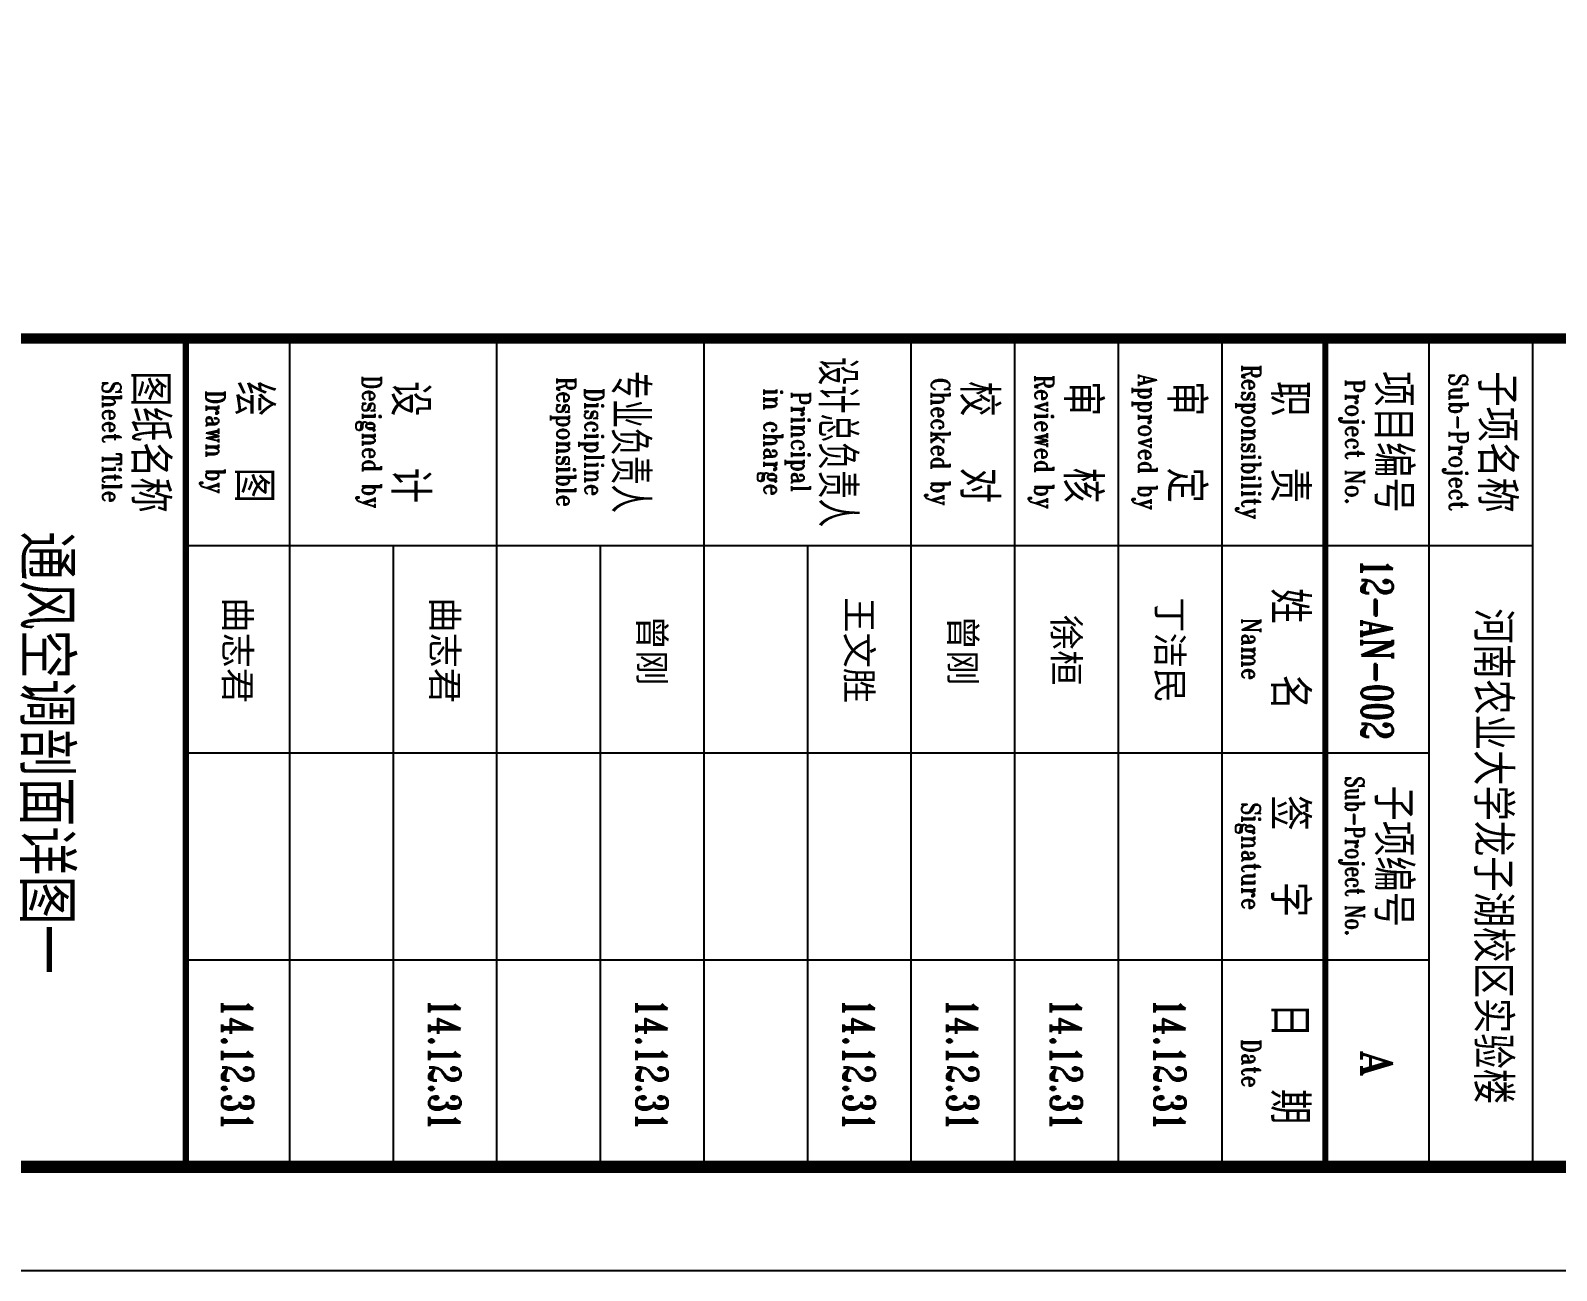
# Model space of a CAD drawing. Extents: x -345393 to -54719, y 203828 to 476815.
# Drawn here: x -163280 to -155915, y 213822 to 219809 of the extents above; entities that cross this region are included whole.
import ezdxf
from ezdxf.enums import TextEntityAlignment as Align

# ---------------------------------------------------------------- set-up
doc = ezdxf.new("R2010")
doc.units = 0
doc.header["$LTSCALE"] = 1000
doc.header["$MEASUREMENT"] = 0
doc.layers.get('0').update_dxf_attribs({"color": 252, "linetype": 'CONTINUOUS'})
doc.layers.add('图框', color=252, linetype='CONTINUOUS')
doc.styles.add('TKZ1_tjhts.shx', font='tjromant.shx', dxfattribs={"bigfont": 'tjhts.shx'})
doc.styles.add('TKZ2_tjkts.shx', font='tjromant.shx', dxfattribs={"bigfont": 'tjkts.shx'})
doc.styles.add('图框字1_黑体', font='simhei.ttf')

msp = doc.modelspace()

# ---------------------------------------------------------------- linework, layer by layer
for p, q in [((-162030.38917, 218322.36281), (-162030.38917, 214322.36281)), ((-161030.38917, 218322.36281), (-161030.38917, 214322.36281)), ((-160030.38917, 218322.36281), (-160030.38917, 214322.36281)), ((-159030.38917, 218322.36281), (-159030.38917, 214322.36281)), ((-158530.38917, 218322.36281), (-158530.38917, 214322.36281)), ((-158030.38917, 218322.36281), (-158030.38917, 214322.36281)), ((-157530.38917, 218322.36281), (-157530.38917, 214322.36281)), ((-156530.38917, 218322.36281), (-156530.38917, 214322.36281)), ((-156030.38917, 218322.36281), (-156030.38917, 214322.36281)), ((-162530.38917, 217322.36281), (-156030.38917, 217322.36281)), ((-161530.38917, 217322.36281), (-161530.38917, 214322.36281)), ((-160530.38917, 217322.36281), (-160530.38917, 214322.36281)), ((-159530.38917, 217322.36281), (-159530.38917, 214322.36281)), ((-162530.38917, 216322.36281), (-156530.38917, 216322.36281)), ((-162530.38917, 215322.36281), (-156530.38917, 215322.36281))]:
    msp.add_line(p, q)
for points, const_width in [([(-141180.38928, 218322.36281), (-169880.38917, 218322.36281)], 50), ([(-162530.38917, 218322.36281), (-162530.38917, 214322.36281)], 30), ([(-157030.38917, 218322.36281), (-157030.38917, 214322.36281)], 30)]:
    msp.add_lwpolyline(points, dxfattribs=dict(const_width=const_width))
at = {"layer": '图框'}
msp.add_line((-170380.38928, 213822.36281), (-140680.38928, 213822.36281), dxfattribs=at)
at = {"layer": '图框', "const_width": 60}
msp.add_lwpolyline([(-141180.38928, 214322.36281), (-141180.38928, 254622.36281), (-169880.38928, 254622.36281), (-169880.38928, 214322.36281)], close=True, dxfattribs=at)

# ---------------------------------------------------------------- texts
at = {"style": 'TKZ2_tjkts.shx', "width": 0.8}
for s, height, p in [('设计总负责人', 180, (-159386.5401, 217822.36281)), ('Responsibility', 90, (-157388.00024, 217822.36281)), ('Sheet Title', 90, (-162888.00024, 217822.36281)), ('Designed by', 90, (-161633.01948, 217822.36281)), ('Responsible', 90, (-160695.29691, 217822.36281)), ('专业负责人', 180, (-160386.5401, 217822.36281)), ('Checked by', 90, (-158888.00024, 217822.36281)), ('Reviewed by', 90, (-158388.00024, 217822.36281)), ('Approved by', 90, (-157888.00024, 217822.36281)), ('Project No.', 90, (-156888.00024, 217822.36281)), ('Sub-Project', 90, (-156388.00024, 217822.36281)), ('Drawn by', 90, (-162388.00024, 217822.36281)), ('Discipline', 90, (-160559.11527, 217822.36281)), ('in charge', 90, (-159695.29691, 217822.36281)), ('Principal', 90, (-159562.65202, 217822.36281)), ('Name', 90, (-157388.00024, 216822.36281)), ('Signature', 90, (-157388.00024, 215822.36281)), ('Date', 90, (-157388.00024, 214822.36281))]:
    msp.add_text(s, height=height, rotation=270, dxfattribs=at).set_placement(p, align=Align.MIDDLE_CENTER)
at = {"style": 'TKZ2_tjkts.shx'}
for s, p in [('图纸名称', (-162703.01306, 217822.36281)), ('绘  图', (-162203.01306, 217822.36281)), ('设  计', (-161448.0323, 217822.36281)), ('校  对', (-158703.01306, 217822.36281)), ('审  核', (-158203.01306, 217822.36281)), ('审  定', (-157703.01306, 217822.36281)), ('职  责', (-157203.01306, 217822.36281)), ('项目编号', (-156703.01306, 217822.36281)), ('子项名称', (-156203.01306, 217822.36281)), ('姓  名', (-157203.01306, 216822.36281)), ('签  字', (-157203.01306, 215822.36281)), ('日  期', (-157203.01306, 214822.36281))]:
    msp.add_text(s, height=180, rotation=270, dxfattribs=at).set_placement(p, align=Align.MIDDLE_CENTER)
at = {"layer": '图框'}
for s, height, style, p in [('通风空调剖面详图一', 250, 'TKZ1_tjhts.shx', (-163205.38917, 216322.36281)), ('王文胜', 125, '图框字1_黑体', (-159280.38928, 216817.02664)), ('丁洁民', 125, '图框字1_黑体', (-157780.38928, 216817.02664)), ('曲志君', 125, '图框字1_黑体', (-162280.38928, 216817.02664)), ('曲志君', 125, '图框字1_黑体', (-161280.38928, 216817.02664)), ('徐桓', 125, '图框字1_黑体', (-158280.38928, 216817.02664)), ('河南农业大学龙子湖校区实验楼', 180, 'TKZ1_tjhts.shx', (-156222.47268, 215822.36281)), ('曾刚', 125, '图框字1_黑体', (-160280.38928, 216817.02664)), ('曾刚', 125, '图框字1_黑体', (-158780.38928, 216817.02664)), ('子项编号', 180, 'TKZ2_tjkts.shx', (-156703.01306, 215822.36281)), ('A', 150, 'TKZ1_tjhts.shx', (-156780.38928, 214822.36281))]:
    msp.add_text(s, height=height, rotation=270, dxfattribs=dict(at, style=style)).set_placement(p, align=Align.MIDDLE_CENTER)
at = {"layer": '图框', "width": 0.7}
for s, height, style, p in [('12-AN-002', 150, 'TKZ1_tjhts.shx', (-156780.33407, 216822.25239)), ('Sub-Project No.', 90, 'TKZ2_tjkts.shx', (-156888.00024, 215822.36281)), ('14.12.31', 150, 'TKZ1_tjhts.shx', (-162280.38928, 214815.95427)), ('14.12.31', 150, 'TKZ1_tjhts.shx', (-161280.38928, 214815.95427)), ('14.12.31', 150, 'TKZ1_tjhts.shx', (-160280.38928, 214815.95427)), ('14.12.31', 150, 'TKZ1_tjhts.shx', (-159280.38928, 214815.95427)), ('14.12.31', 150, 'TKZ1_tjhts.shx', (-158780.38928, 214815.95427)), ('14.12.31', 150, 'TKZ1_tjhts.shx', (-158280.38928, 214815.95427)), ('14.12.31', 150, 'TKZ1_tjhts.shx', (-157780.38928, 214815.95427))]:
    msp.add_text(s, height=height, rotation=270, dxfattribs=dict(at, style=style)).set_placement(p, align=Align.MIDDLE_CENTER)

doc.saveas('drawing.dxf')
